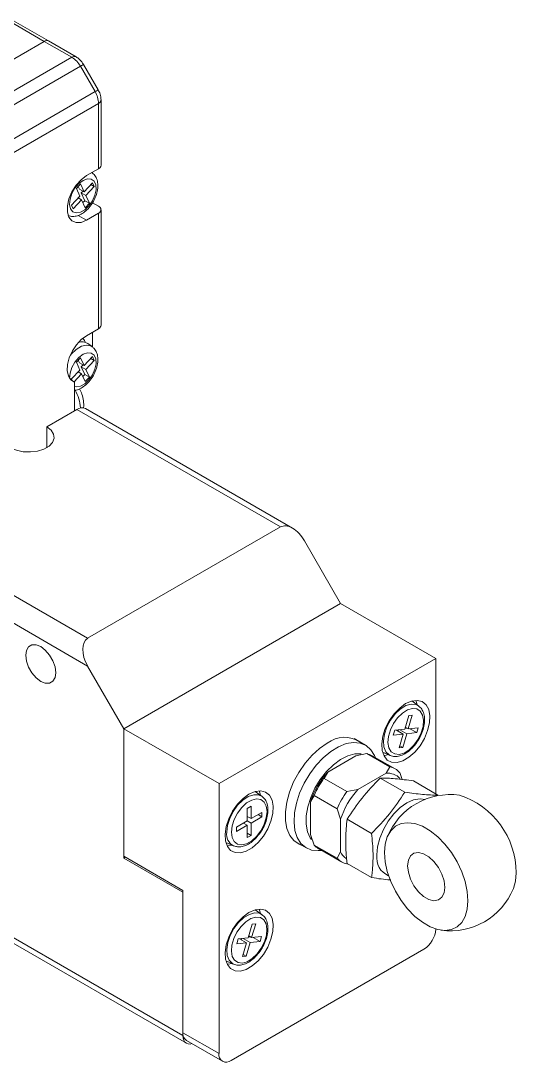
# Paper-space layout '시트2_ENG' of a CAD drawing. Header units: inches. Extents: x 0.2 to 16.3, y 0.2 to 11.5.
# Drawn here: x 12.706 to 13.278, y 9.208 to 10.411 of the extents above; entities that cross this region are included whole.
import ezdxf

# ---------------------------------------------------------------- set-up
doc = ezdxf.new("R2010")
doc.units = ezdxf.units.IN
doc.header["$MEASUREMENT"] = 0

psp = doc.layouts.new('시트2_ENG')

# ---------------------------------------------------------------- linework, layer by layer
at = {"color": 7, "linetype": 'Continuous', "lineweight": 18}
for p, q in [((12.7327, 10.3868), (12.6924, 10.4101)), ((12.7377, 10.3873), (12.6973, 10.4106)), ((12.7327, 10.3868), (12.6144, 10.3185)), ((12.7645, 10.3684), (12.7327, 10.3868)), ((12.7695, 10.3689), (12.7377, 10.3873)), ((12.6462, 10.3001), (12.7645, 10.3684)), ((12.7949, 10.3308), (12.778, 10.3601)), ((12.7744, 10.358), (12.6561, 10.2897)), ((12.7913, 10.3288), (12.7744, 10.358)), ((12.673, 10.2604), (12.7913, 10.3288)), ((12.7954, 10.315), (12.6771, 10.2467)), ((12.7954, 10.2397), (12.7954, 10.315)), ((12.7983, 10.2437), (12.7983, 10.319)), ((12.7954, 10.2397), (12.7814, 10.2317)), ((12.7879, 10.2351), (12.7877, 10.2353)), ((12.7884, 10.2357), (12.7884, 10.2344)), ((12.7746, 10.2221), (12.7698, 10.217)), ((12.7698, 10.217), (12.7738, 10.208)), ((12.7734, 10.2162), (12.772, 10.2193)), ((12.7734, 10.2162), (12.7787, 10.2132)), ((12.7787, 10.2132), (12.7746, 10.2221)), ((12.7885, 10.2235), (12.7787, 10.2132)), ((12.7807, 10.2087), (12.7905, 10.219)), ((12.7865, 10.2214), (12.7905, 10.219)), ((12.7905, 10.219), (12.7885, 10.2235)), ((12.7738, 10.208), (12.764, 10.1977)), ((12.7661, 10.1932), (12.7758, 10.2036)), ((12.7718, 10.2059), (12.7758, 10.2036)), ((12.7754, 10.2118), (12.7775, 10.2139)), ((12.7795, 10.2028), (12.7754, 10.2118)), ((12.7754, 10.2118), (12.7807, 10.2087)), ((12.7758, 10.2036), (12.7799, 10.1946)), ((12.7772, 10.2005), (12.7795, 10.2028)), ((12.7795, 10.2028), (12.7848, 10.1998)), ((12.7848, 10.1998), (12.7807, 10.2087)), ((12.764, 10.1977), (12.7661, 10.1932)), ((12.7799, 10.1946), (12.7848, 10.1998)), ((12.7884, 10.2003), (12.7954, 10.1963)), ((12.7983, 10.0589), (12.7983, 10.1923)), ((12.7954, 10.1883), (12.7814, 10.1802)), ((12.7954, 10.0549), (12.7954, 10.1883)), ((12.7954, 10.0549), (12.7814, 10.0468)), ((12.7884, 10.0508), (12.7884, 10.0335)), ((12.7879, 10.0342), (12.783, 10.0378)), ((12.7885, 10.0226), (12.7787, 10.0123)), ((12.7905, 10.0181), (12.7885, 10.0226)), ((12.7746, 10.0212), (12.7698, 10.0161)), ((12.7698, 10.0161), (12.7738, 10.0071)), ((12.7734, 10.0153), (12.772, 10.0184)), ((12.7734, 10.0153), (12.7787, 10.0123)), ((12.7787, 10.0123), (12.7746, 10.0212)), ((12.7754, 10.0108), (12.7775, 10.013)), ((12.7795, 10.0019), (12.7754, 10.0108)), ((12.7754, 10.0108), (12.7807, 10.0078)), ((12.7807, 10.0078), (12.7905, 10.0181)), ((12.7865, 10.0205), (12.7905, 10.0181)), ((12.7738, 10.0071), (12.764, 9.9968)), ((12.767, 9.9933), (12.7758, 10.0026)), ((12.7718, 10.005), (12.7758, 10.0026)), ((12.7758, 10.0026), (12.7799, 9.9937)), ((12.7772, 9.9995), (12.7795, 10.0019)), ((12.7795, 10.0019), (12.7848, 9.9988)), ((12.7799, 9.9937), (12.7848, 9.9988)), ((12.7848, 9.9988), (12.7807, 10.0078)), ((12.764, 9.9968), (12.7651, 9.9944)), ((12.7641, 9.995), (12.7675, 9.993)), ((12.7675, 9.993), (12.7675, 9.96)), ((12.7703, 9.9616), (12.7355, 9.9416)), ((13.0056, 9.8258), (12.7703, 9.9616)), ((13.0195, 9.8245), (12.7802, 9.9626)), ((12.7355, 9.9416), (12.7355, 9.9174)), ((12.5476, 9.8331), (12.7828, 9.6973)), ((12.7828, 9.6973), (13.0056, 9.8258)), ((12.7828, 9.6651), (12.5337, 9.809)), ((13.0334, 9.8098), (13.0751, 9.7374)), ((12.8928, 9.2384), (11.9324, 9.7928)), ((11.9364, 9.7838), (12.8969, 9.2294)), ((13.0751, 9.7374), (12.8246, 9.5928)), ((13.1851, 9.674), (13.0751, 9.7374)), ((13.1851, 9.674), (12.9346, 9.5293)), ((13.1851, 9.5174), (13.1851, 9.674)), ((12.8246, 9.5928), (12.7828, 9.6651)), ((13.1653, 9.619), (13.1574, 9.6248)), ((13.1538, 9.6082), (13.1491, 9.5922)), ((13.1532, 9.5926), (13.1578, 9.6086)), ((13.1578, 9.6086), (13.1538, 9.6082)), ((12.9346, 9.5293), (12.8246, 9.5928)), ((12.8246, 9.5928), (12.8246, 9.4454)), ((12.8246, 9.5928), (12.8246, 9.4433)), ((13.1376, 9.5909), (13.1359, 9.5853)), ((13.1491, 9.5922), (13.1376, 9.5909)), ((13.1395, 9.5911), (13.1475, 9.5865)), ((13.1415, 9.59), (13.1419, 9.5914)), ((13.1436, 9.5916), (13.1515, 9.587)), ((13.1494, 9.5932), (13.1518, 9.5934)), ((13.1498, 9.5946), (13.1532, 9.5926)), ((13.1647, 9.5939), (13.1532, 9.5926)), ((13.1551, 9.5928), (13.163, 9.5882)), ((13.163, 9.5882), (13.1647, 9.5939)), ((13.1038, 9.5737), (13.0906, 9.5813)), ((13.1359, 9.5853), (13.1475, 9.5865)), ((13.1475, 9.5865), (13.1428, 9.5705)), ((13.1469, 9.571), (13.1515, 9.587)), ((13.1515, 9.587), (13.163, 9.5882)), ((13.1234, 9.5658), (13.1323, 9.5619)), ((13.1428, 9.5705), (13.1469, 9.571)), ((13.1435, 9.5729), (13.1469, 9.571)), ((13.0927, 9.5614), (13.0602, 9.5427)), ((13.1054, 9.564), (13.0927, 9.5614)), ((13.1054, 9.564), (13.1318, 9.5487)), ((13.1381, 9.5463), (13.1116, 9.5616)), ((13.0602, 9.5427), (13.0559, 9.5354)), ((13.1275, 9.5414), (13.095, 9.5226)), ((13.1275, 9.5414), (13.1318, 9.5487)), ((13.1433, 9.5421), (13.146, 9.5341)), ((12.9346, 9.5293), (12.9346, 9.2175)), ((13.0559, 9.5354), (13.0823, 9.5201)), ((13.1492, 9.5194), (13.1208, 9.5358)), ((13.1875, 9.516), (13.1591, 9.5324)), ((12.9843, 9.5146), (12.9765, 9.5203)), ((13.0823, 9.5201), (13.095, 9.5226)), ((13.0444, 9.5156), (13.0403, 9.5082)), ((13.0403, 9.5082), (13.0403, 9.4706)), ((13.0444, 9.5156), (13.0709, 9.5003)), ((12.9716, 9.5033), (12.9672, 9.5007)), ((12.9672, 9.5007), (12.9672, 9.4864)), ((12.9716, 9.4889), (12.9716, 9.5033)), ((12.984, 9.4961), (12.9716, 9.4889)), ((12.9796, 9.4936), (12.984, 9.491)), ((12.984, 9.491), (12.984, 9.4961)), ((13.0751, 9.4881), (13.0709, 9.5003)), ((12.9672, 9.4864), (12.9547, 9.4792)), ((12.9547, 9.4741), (12.9672, 9.4813)), ((12.9628, 9.4838), (12.9672, 9.4813)), ((12.9672, 9.4914), (12.9716, 9.4889)), ((12.9672, 9.4864), (12.9716, 9.4838)), ((12.9672, 9.4813), (12.9672, 9.467)), ((12.9716, 9.4838), (12.984, 9.491)), ((12.9716, 9.4695), (12.9716, 9.4838)), ((13.0751, 9.4881), (13.0751, 9.4506)), ((13.1109, 9.4718), (13.0825, 9.4882)), ((12.9547, 9.4792), (12.9547, 9.4741)), ((12.9672, 9.472), (12.9716, 9.4695)), ((12.9672, 9.467), (12.9716, 9.4695)), ((13.0403, 9.4706), (13.0444, 9.4584)), ((12.9424, 9.4614), (12.9514, 9.4574)), ((12.9527, 9.4569), (12.9514, 9.4574)), ((13.0218, 9.4629), (13.0353, 9.455)), ((13.0444, 9.4584), (13.0709, 9.4431)), ((12.8246, 9.4454), (12.8928, 9.406)), ((12.8246, 9.4433), (12.8264, 9.4444)), ((13.0496, 9.4542), (13.0761, 9.4389)), ((13.0709, 9.4431), (13.0751, 9.4506)), ((12.8246, 9.4433), (12.8928, 9.4039)), ((13.0833, 9.4367), (13.0823, 9.4365)), ((13.1109, 9.4208), (13.0825, 9.4372)), ((12.8928, 9.406), (12.8928, 9.2416)), ((12.8928, 9.2384), (12.8928, 9.4039)), ((12.9843, 9.3779), (12.9765, 9.3837)), ((12.9729, 9.3671), (12.9682, 9.3511)), ((12.9722, 9.3515), (12.977, 9.3675)), ((12.977, 9.3675), (12.9729, 9.3671)), ((12.9567, 9.35), (12.955, 9.3443)), ((12.9682, 9.3511), (12.9567, 9.35)), ((12.9584, 9.3501), (12.9665, 9.3455)), ((12.9605, 9.3489), (12.961, 9.3504)), ((12.9625, 9.3505), (12.9705, 9.3459)), ((12.9684, 9.352), (12.971, 9.3522)), ((12.9689, 9.3535), (12.9722, 9.3515)), ((12.9837, 9.3527), (12.9722, 9.3515)), ((12.9739, 9.3517), (12.982, 9.347)), ((12.982, 9.347), (12.9837, 9.3527)), ((12.9485, 9.2095), (13.1712, 9.338)), ((12.955, 9.3443), (12.9665, 9.3455)), ((12.9665, 9.3455), (12.9618, 9.3295)), ((12.9658, 9.3299), (12.9705, 9.3459)), ((12.9705, 9.3459), (12.982, 9.347)), ((12.9424, 9.3247), (12.9514, 9.3208)), ((12.9618, 9.3295), (12.9658, 9.3299)), ((12.9624, 9.3318), (12.9658, 9.3299)), ((12.8928, 9.2416), (12.9346, 9.2175)), ((12.8969, 9.2326), (12.9386, 9.2085))]:
    psp.add_line(p, q, dxfattribs=at)
at = {"color": 8, "linetype": 'Continuous', "lineweight": 18}
for p, q in [((12.7877, 10.2353), (12.7881, 10.235)), ((12.7718, 10.1858), (12.7814, 10.1802))]:
    psp.add_line(p, q, dxfattribs=at)
at = {"color": 8, "linetype": 'Continuous', "lineweight": 18, "flags": 128}
for points in [[(12.7744, 10.358), (12.7757, 10.3588), (12.7767, 10.3593), (12.7774, 10.3598), (12.7779, 10.36), (12.778, 10.3601)], [(12.7913, 10.3288), (12.7926, 10.3295), (12.7936, 10.3301), (12.7943, 10.3305), (12.7948, 10.3308), (12.7949, 10.3308)], [(12.7628, 10.0245), (12.7637, 10.0256), (12.7694, 10.031), (12.7755, 10.0346), (12.7812, 10.036), (12.7863, 10.0351), (12.7881, 10.0341)], [(12.7675, 9.9882), (12.7697, 9.9877), (12.7744, 9.9884), (12.7795, 9.9912), (12.7843, 9.9958), (12.7883, 10.0016), (12.7912, 10.008), (12.7925, 10.0144), (12.7922, 10.0201), (12.7903, 10.0243), (12.7869, 10.0268), (12.7825, 10.0271), (12.7776, 10.0253), (12.7726, 10.0216), (12.7681, 10.0163), (12.7646, 10.0101), (12.7625, 10.0036), (12.762, 9.9975), (12.762, 9.9974)], [(13.1321, 9.562), (13.1311, 9.5625), (13.1273, 9.5662), (13.125, 9.5718), (13.1244, 9.5787), (13.1256, 9.5866), (13.1283, 9.5948), (13.1326, 9.6028), (13.1379, 9.6098), (13.144, 9.6155), (13.1504, 9.6194), (13.1565, 9.6211)], [(13.1565, 9.6211), (13.1621, 9.6206), (13.1652, 9.6191)], [(12.9435, 9.4731), (12.9443, 9.4809), (12.9469, 9.4891), (12.9509, 9.4971), (12.9561, 9.5043), (12.9621, 9.5103), (12.9684, 9.5144), (12.9746, 9.5165), (12.9803, 9.5164), (12.9843, 9.5146)], [(12.9511, 9.3209), (12.95, 9.3215), (12.9463, 9.3253), (12.944, 9.3308), (12.9435, 9.3378), (12.9447, 9.3457), (12.9475, 9.354), (12.9518, 9.3619), (12.9571, 9.3689), (12.9632, 9.3745), (12.9696, 9.3783), (12.9757, 9.38)], [(12.9757, 9.38), (12.9812, 9.3795), (12.9843, 9.3779)]]:
    psp.add_lwpolyline(points, dxfattribs=at)
at = {"color": 7, "linetype": 'Continuous', "lineweight": 18, "flags": 128}
for points in [[(12.7814, 10.2317), (12.7752, 10.227), (12.7694, 10.2206), (12.7646, 10.2131), (12.7612, 10.2049), (12.7594, 10.1969), (12.7594, 10.1896), (12.7612, 10.1836), (12.7646, 10.1794), (12.7694, 10.1774), (12.7752, 10.1777), (12.7814, 10.1802)], [(12.7631, 10.1934), (12.7658, 10.19), (12.7697, 10.1886), (12.7744, 10.1894), (12.7795, 10.1921), (12.7843, 10.1967), (12.7883, 10.2025), (12.7912, 10.209), (12.7925, 10.2153), (12.7922, 10.221), (12.7903, 10.2252), (12.7869, 10.2277), (12.7825, 10.228), (12.7776, 10.2262), (12.7726, 10.2225), (12.7681, 10.2173), (12.7646, 10.211), (12.7625, 10.2045), (12.762, 10.1984), (12.7631, 10.1934)], [(12.7814, 10.0468), (12.7754, 10.0424), (12.7698, 10.0364), (12.7651, 10.0292), (12.7616, 10.0214), (12.7596, 10.0136), (12.7592, 10.0064), (12.7605, 10.0003), (12.7633, 9.9957), (12.7675, 9.993)], [(12.7798, 10.0393), (12.7792, 10.0411), (12.7772, 10.0439)], [(12.7355, 9.9416), (12.7406, 9.9377), (12.7435, 9.9331), (12.7441, 9.9283), (12.7423, 9.9235), (12.7383, 9.9193), (12.7323, 9.9159), (12.725, 9.9135), (12.7167, 9.9125), (12.7084, 9.9128), (12.7005, 9.9145), (12.6938, 9.9174)], [(12.7112, 9.6776), (12.712, 9.6833), (12.7145, 9.6875), (12.7183, 9.6897), (12.7232, 9.6897), (12.7286, 9.6876), (12.7339, 9.6835), (12.7388, 9.6779), (12.7426, 9.6712), (12.7451, 9.6642), (12.746, 9.6575), (12.7451, 9.6518), (12.7426, 9.6476), (12.7388, 9.6454), (12.7339, 9.6453), (12.7286, 9.6474), (12.7232, 9.6515), (12.7183, 9.6572), (12.7145, 9.6639), (12.712, 9.6709), (12.7112, 9.6776)], [(13.1502, 9.6217), (13.1571, 9.6247), (13.1636, 9.6255), (13.1693, 9.6241), (13.1738, 9.6204), (13.1768, 9.6149), (13.1781, 9.6078), (13.1777, 9.5995), (13.1756, 9.5906), (13.1718, 9.5816), (13.1668, 9.5731), (13.1607, 9.5657), (13.1539, 9.5598), (13.1469, 9.5557), (13.1402, 9.5538), (13.134, 9.5541), (13.1289, 9.5566), (13.1252, 9.5613), (13.123, 9.5676), (13.1225, 9.5754), (13.1238, 9.5841), (13.1267, 9.5931), (13.1312, 9.6019), (13.1368, 9.6099), (13.1433, 9.6166), (13.1502, 9.6217)], [(13.1636, 9.6203), (13.1628, 9.6229), (13.1618, 9.6255)], [(13.158, 9.6161), (13.1523, 9.6144), (13.1465, 9.6107), (13.1409, 9.6053), (13.1362, 9.5987), (13.1325, 9.5913), (13.1303, 9.5837), (13.1297, 9.5767), (13.1308, 9.5706), (13.1335, 9.5661), (13.1375, 9.5636), (13.1426, 9.5631), (13.1483, 9.5647), (13.1541, 9.5684), (13.1597, 9.5738), (13.1645, 9.5805), (13.1681, 9.5879), (13.1703, 9.5954), (13.1709, 9.6025), (13.1698, 9.6085), (13.1671, 9.613), (13.1631, 9.6156), (13.158, 9.6161)], [(13.1152, 9.5595), (13.1142, 9.5618), (13.11, 9.5685), (13.1044, 9.5733), (13.0977, 9.5761), (13.0899, 9.5769), (13.0815, 9.5755), (13.0727, 9.572), (13.0638, 9.5665), (13.055, 9.5593), (13.0468, 9.5505), (13.0393, 9.5406), (13.0329, 9.5297), (13.0277, 9.5183), (13.0239, 9.5067), (13.0217, 9.4955), (13.0212, 9.4848), (13.0222, 9.4752), (13.0249, 9.4669), (13.0291, 9.4602), (13.0347, 9.4554), (13.0415, 9.4526), (13.0492, 9.4519), (13.053, 9.4522)], [(13.0294, 9.4584), (13.0272, 9.4594), (13.0211, 9.4635), (13.0163, 9.4695), (13.013, 9.4773), (13.0113, 9.4865), (13.0113, 9.4969), (13.0129, 9.508), (13.0161, 9.5196), (13.0208, 9.5312), (13.0269, 9.5423), (13.034, 9.5528), (13.0421, 9.5621), (13.0507, 9.5699), (13.0596, 9.5761)], [(13.0989, 9.5636), (13.0915, 9.5637), (13.0834, 9.5615), (13.075, 9.5573), (13.0667, 9.5512), (13.0588, 9.5434), (13.0516, 9.5342), (13.0454, 9.5241), (13.0405, 9.5134), (13.0371, 9.5025), (13.0353, 9.492), (13.0352, 9.4823), (13.0368, 9.4737), (13.04, 9.4666), (13.0414, 9.4647)], [(13.1249, 9.5617), (13.1263, 9.5618), (13.1304, 9.5628)], [(12.9692, 9.5172), (12.9762, 9.5202), (12.9827, 9.521), (12.9883, 9.5196), (12.9928, 9.516), (12.9958, 9.5104), (12.9971, 9.5033), (12.9967, 9.495), (12.9946, 9.4861), (12.9909, 9.4772), (12.9858, 9.4687), (12.9797, 9.4613), (12.973, 9.4553), (12.966, 9.4513), (12.9592, 9.4493), (12.9531, 9.4496), (12.948, 9.4522), (12.9442, 9.4568), (12.942, 9.4632), (12.9416, 9.471), (12.9428, 9.4796), (12.9458, 9.4886), (12.9502, 9.4974), (12.9558, 9.5054), (12.9623, 9.5122), (12.9692, 9.5172)], [(12.9826, 9.5158), (12.9819, 9.5185), (12.9808, 9.521)], [(12.9488, 9.4732), (12.9496, 9.467), (12.952, 9.4623), (12.9559, 9.4594), (12.9608, 9.4585), (12.9664, 9.4599), (12.9723, 9.4633), (12.9779, 9.4684), (12.9828, 9.4749), (12.9867, 9.4823), (12.9891, 9.4898), (12.99, 9.497), (12.9891, 9.5032), (12.9867, 9.508), (12.9828, 9.5109), (12.9779, 9.5117), (12.9723, 9.5103), (12.9664, 9.507), (12.9608, 9.5018), (12.9559, 9.4953), (12.952, 9.488), (12.9496, 9.4804), (12.9488, 9.4732)], [(13.1169, 9.4469), (13.1178, 9.4563), (13.1204, 9.4663), (13.1245, 9.4763), (13.13, 9.4858), (13.1366, 9.4944), (13.144, 9.5017), (13.1517, 9.5071), (13.1594, 9.5106), (13.1668, 9.5119), (13.1726, 9.5111)], [(13.1258, 9.4498), (13.1266, 9.4391), (13.129, 9.4278), (13.133, 9.4163), (13.1383, 9.405), (13.1449, 9.3943), (13.1525, 9.3845), (13.1608, 9.376), (13.1695, 9.3691), (13.1784, 9.3639), (13.1872, 9.3608), (13.1955, 9.3597), (13.203, 9.3607), (13.2096, 9.3639), (13.215, 9.369), (13.2189, 9.3759), (13.2214, 9.3844), (13.2222, 9.3941), (13.2214, 9.4048), (13.2189, 9.4161), (13.215, 9.4276), (13.2096, 9.4389), (13.203, 9.4496), (13.1955, 9.4594), (13.1872, 9.4679), (13.1784, 9.4748), (13.1695, 9.48), (13.1608, 9.4831), (13.1525, 9.4842), (13.1449, 9.4832), (13.1383, 9.48), (13.133, 9.4749), (13.129, 9.468), (13.1266, 9.4595), (13.1258, 9.4498)], [(12.944, 9.4572), (12.9453, 9.4574), (12.9494, 9.4583)], [(13.1524, 9.4344), (13.1533, 9.4409), (13.1558, 9.4459), (13.1598, 9.4489), (13.165, 9.4498), (13.1709, 9.4484), (13.177, 9.4448), (13.1829, 9.4394), (13.1881, 9.4326), (13.1921, 9.4249), (13.1947, 9.417), (13.1956, 9.4095), (13.1947, 9.403), (13.1921, 9.398), (13.1881, 9.395), (13.1829, 9.3941), (13.177, 9.3955), (13.1709, 9.3991), (13.165, 9.4045), (13.1598, 9.4113), (13.1558, 9.419), (13.1533, 9.4269), (13.1524, 9.4344)], [(13.2779, 9.4263), (13.2771, 9.4165), (13.2747, 9.4082)], [(12.9692, 9.3806), (12.9762, 9.3836), (12.9827, 9.3844), (12.9883, 9.383), (12.9928, 9.3794), (12.9958, 9.3738), (12.9971, 9.3667), (12.9967, 9.3584), (12.9946, 9.3495), (12.9909, 9.3405), (12.9858, 9.3321), (12.9797, 9.3246), (12.973, 9.3187), (12.966, 9.3146), (12.9592, 9.3127), (12.9531, 9.313), (12.948, 9.3156), (12.9442, 9.3202), (12.942, 9.3266), (12.9416, 9.3343), (12.9428, 9.343), (12.9458, 9.352), (12.9502, 9.3608), (12.9558, 9.3688), (12.9623, 9.3755), (12.9692, 9.3806)], [(12.9826, 9.3792), (12.9819, 9.3818), (12.9808, 9.3844)], [(12.9772, 9.375), (12.9715, 9.3734), (12.9657, 9.3698), (12.9601, 9.3644), (12.9553, 9.3578), (12.9516, 9.3504), (12.9494, 9.3428), (12.9488, 9.3357), (12.9498, 9.3297), (12.9525, 9.3252), (12.9565, 9.3225), (12.9615, 9.322), (12.9672, 9.3236), (12.973, 9.3272), (12.9786, 9.3326), (12.9834, 9.3392), (12.9871, 9.3466), (12.9893, 9.3542), (12.9899, 9.3612), (12.9889, 9.3673), (12.9863, 9.3718), (12.9823, 9.3745), (12.9772, 9.375)], [(12.944, 9.3206), (12.9453, 9.3207), (12.9494, 9.3217)], [(12.9033, 9.2289), (12.9014, 9.2285), (12.899, 9.2286), (12.8969, 9.2294), (12.8951, 9.2308), (12.8939, 9.2328), (12.8931, 9.2354), (12.8928, 9.2384)]]:
    psp.add_lwpolyline(points, dxfattribs=at)
at = {"color": 7, "linetype": 'Continuous', "lineweight": 18}
for centre, radius, start, end in [((12.7356, 10.3828), 0.00495, 65.6929, 125.6176), ((12.7495, 10.3443), 0.0284, 28.8556, 58.0453), ((12.767, 10.3141), 0.0284, 1.9565, 31.1437), ((12.7933, 10.2442), 0.00495, 294.3747, 354.3052), ((12.7938, 10.1923), 0.0043, 290.7834, 69.2166), ((12.7933, 10.0594), 0.00495, 294.3747, 354.3052), ((12.7764, 10.0273), 0.0124, 57.5206, 110.7958), ((12.7761, 9.9536), 0.0099, 65.6929, 125.6176), ((13.0794, 9.5507), 0.0322, 55.634, 127.9159), ((13.101, 9.5431), 0.0213, 60.1234, 78.1783), ((13.1304, 9.4791), 0.0947, 137.844, 162.156), ((13.1293, 9.5214), 0.02, 43.9891, 95.0197), ((13.1275, 9.5281), 0.0211, 41.741, 78.2483), ((13.142, 9.4725), 0.1067, 143.8455, 156.1545), ((13.1685, 9.4572), 0.1067, 143.8455, 156.1545), ((13.1652, 9.4591), 0.0947, 137.8436, 162.1564), ((13.2018, 9.438), 0.0787, 82.2349, 157.7598), ((13.1826, 9.4256), 0.0953, 0.4193, 71.737), ((13.0603, 9.4725), 0.0212, 221.7738, 239.9195), ((13.0942, 9.4598), 0.0213, 205.6691, 233.0258), ((13.1393, 9.4437), 0.0226, 171.9561, 247.2057), ((13.0866, 9.4572), 0.0211, 221.741, 258.2483), ((13.2018, 9.438), 0.0787, 262.2349, 337.7598), ((13.1548, 9.3636), 0.0304, 302.7035, 355.7144), ((12.9022, 9.2404), 0.00944, 172.7442, 235.9436), ((12.943, 9.2161), 0.0086, 170.786, 309.2033)]:
    psp.add_arc(centre, radius, start, end, dxfattribs=at)
at = {"color": 8, "linetype": 'Continuous', "lineweight": 18}
for centre, radius, start, end in [((12.7674, 10.3647), 0.00472, 64.0339, 127.2544), ((12.7935, 10.3194), 0.00472, 292.7365, 355.9685), ((12.7245, 9.9597), 0.0501, 4.1705, 28.9067), ((12.9586, 9.4709), 0.0153, 171.8069, 241.7131)]:
    psp.add_arc(centre, radius, start, end, dxfattribs=at)
at = {"color": 7, "linetype": 'Continuous', "lineweight": 18}
for centre, start_param, end_param in [((13.0195, 9.8017), 4.712348, 6.283145), ((12.7968, 9.6732), 6.283145, 7.853941)]:
    psp.add_ellipse(centre, major_axis=(-0.0139, 0.0241), ratio=0.577335, start_param=start_param, end_param=end_param, dxfattribs=at)
for points, knots in [([(12.778, 10.3601), (12.7773, 10.3611), (12.7755, 10.3641), (12.7725, 10.367), (12.7701, 10.3685), (12.7695, 10.3689)], [0, 0, 0, 0, 0.289738, 0.819197, 1, 1, 1, 1]), ([(12.7983, 10.319), (12.7982, 10.3203), (12.798, 10.3235), (12.7967, 10.3276), (12.7953, 10.3301), (12.7949, 10.3308)], [0, 0, 0, 0, 0.314308, 0.805853, 1, 1, 1, 1]), ([(12.7598, 10.1859), (12.7608, 10.1855), (12.7634, 10.1843), (12.7683, 10.1845), (12.7739, 10.1862), (12.7794, 10.1897), (12.7847, 10.1947), (12.7892, 10.201), (12.7926, 10.2081), (12.7945, 10.2154), (12.7948, 10.2223), (12.7934, 10.2282), (12.7911, 10.2326), (12.7888, 10.2342), (12.788, 10.2348)], [0, 0, 0, 0, 0.051114, 0.131433, 0.21483, 0.305096, 0.3999, 0.494931, 0.590084, 0.686307, 0.784846, 0.872544, 0.953847, 1, 1, 1, 1]), ([(12.7681, 9.9838), (12.7681, 9.9838), (12.77, 9.9838), (12.7739, 9.9854), (12.7794, 9.9887), (12.7847, 9.9938), (12.7892, 10.0001), (12.7926, 10.0072), (12.7945, 10.0145), (12.7948, 10.0214), (12.7934, 10.0273), (12.7911, 10.0316), (12.7888, 10.0333), (12.788, 10.0339)], [0, 0, 0, 0, 0.002149, 0.097958, 0.201661, 0.310576, 0.419752, 0.529068, 0.639614, 0.752821, 0.853573, 0.946978, 1, 1, 1, 1]), ([(12.7779, 9.963), (12.778, 9.9633), (12.7783, 9.9645), (12.7783, 9.9673), (12.778, 9.9725), (12.7766, 9.9789), (12.7744, 9.9834), (12.7735, 9.9854)], [0, 0, 0, 0, 0.034351, 0.174737, 0.37957, 0.727253, 1, 1, 1, 1]), ([(13.1321, 9.5623), (13.1331, 9.5618), (13.1356, 9.5605), (13.1405, 9.5606), (13.1463, 9.5621), (13.1523, 9.5655), (13.1581, 9.5706), (13.1633, 9.577), (13.1676, 9.5843), (13.1706, 9.5919), (13.1721, 9.5996), (13.1721, 9.6069), (13.1704, 9.6129), (13.1679, 9.6171), (13.1657, 9.6184), (13.165, 9.6189)], [0, 0, 0, 0, 0.045951, 0.123101, 0.202522, 0.286051, 0.371576, 0.457011, 0.542278, 0.627717, 0.713637, 0.800495, 0.888389, 0.964223, 1, 1, 1, 1]), ([(13.0825, 9.4882), (13.0881, 9.4965), (13.0992, 9.5133), (13.1136, 9.5283), (13.1208, 9.5358)], [0, 0, 0, 0, 0.495216, 1, 1, 1, 1]), ([(13.1208, 9.5358), (13.1263, 9.5357), (13.1375, 9.5355), (13.1519, 9.5334), (13.1591, 9.5324)], [0, 0, 0, 0, 0.495216, 1, 1, 1, 1]), ([(13.1109, 9.4718), (13.118, 9.4792), (13.1324, 9.4942), (13.1435, 9.511), (13.1492, 9.5194)], [0, 0, 0, 0, 0.495216, 1, 1, 1, 1]), ([(13.1492, 9.5194), (13.1563, 9.5184), (13.1706, 9.5164), (13.1818, 9.5161), (13.1875, 9.516)], [0, 0, 0, 0, 0.495216, 1, 1, 1, 1]), ([(12.953, 9.457), (12.9543, 9.4567), (12.9573, 9.4558), (12.9627, 9.4567), (12.9686, 9.4593), (12.9746, 9.4636), (12.9801, 9.4695), (12.9848, 9.4764), (12.9884, 9.4839), (12.9906, 9.4917), (12.9914, 9.4992), (12.9905, 9.5057), (12.9881, 9.5111), (12.9855, 9.5135), (12.9843, 9.5146)], [0, 0, 0, 0, 0.059842, 0.140119, 0.224447, 0.312056, 0.400284, 0.488279, 0.576268, 0.664602, 0.753692, 0.843912, 0.92422, 1, 1, 1, 1]), ([(13.0825, 9.4372), (13.0823, 9.4394), (13.0813, 9.4495), (13.0805, 9.4671), (13.0818, 9.4811), (13.0825, 9.4882)], [0, 0, 0, 0, 0.126972, 0.560077, 1, 1, 1, 1]), ([(13.1109, 9.4208), (13.1111, 9.4228), (13.1122, 9.4317), (13.113, 9.4483), (13.1116, 9.464), (13.1109, 9.4718)], [0, 0, 0, 0, 0.126972, 0.560077, 1, 1, 1, 1]), ([(13.133, 9.4181), (13.1326, 9.4181), (13.1263, 9.4184), (13.1184, 9.4196), (13.1109, 9.4208)], [0, 0, 0, 0, 0.061925, 1, 1, 1, 1]), ([(12.9511, 9.3212), (12.952, 9.3207), (12.9545, 9.3194), (12.9594, 9.3195), (12.9652, 9.321), (12.9712, 9.3243), (12.977, 9.3293), (12.9822, 9.3357), (12.9865, 9.3429), (12.9895, 9.3506), (12.9912, 9.3583), (12.9912, 9.3656), (12.9895, 9.3717), (12.9871, 9.3759), (12.9849, 9.3773), (12.9841, 9.3777)], [0, 0, 0, 0, 0.04405, 0.121277, 0.200641, 0.284138, 0.369712, 0.455228, 0.540569, 0.62607, 0.712042, 0.79894, 0.886894, 0.962918, 1, 1, 1, 1])]:
    psp.add_open_spline(points, degree=3, knots=knots, dxfattribs=at)

doc.saveas('drawing.dxf')
